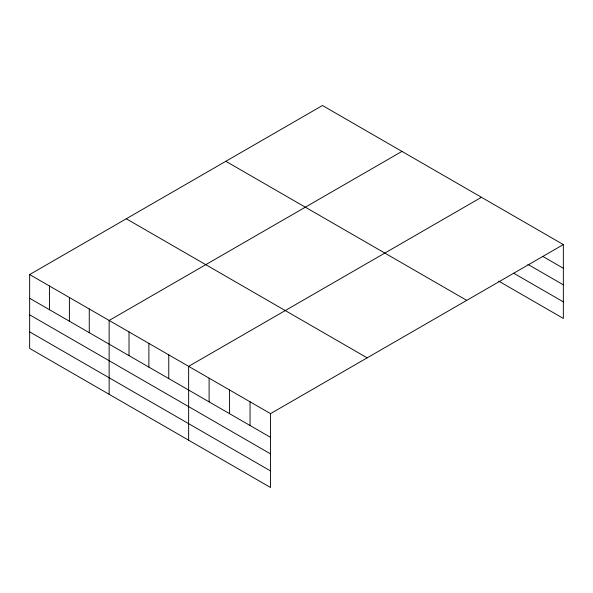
<?xml version="1.0" encoding="UTF-8"?>
<svg xmlns="http://www.w3.org/2000/svg" width="593" height="593" viewBox="0 0 593 593"><rect width="100%" height="100%" fill="white"/><g stroke="black" fill="none" stroke-linecap="round" stroke-linejoin="round"><path stroke-width="0.89" d="M563.35 244.575L322.466 105.502L29.65 274.559L29.65 348.425L270.534 487.498L270.534 413.632L563.35 244.575L563.35 318.441L498.772 281.156M401.958 151.4L109.142 320.457L109.142 394.315M481.449 197.291L188.633 366.348L188.633 440.214M542.877 256.458L563.35 268.281M527.911 264.374L563.35 284.833M513.738 273.24L563.35 301.889M225.837 161.296L466.721 300.362M126.279 218.773L367.163 357.846M29.65 274.559L270.534 413.632M29.65 298.264L270.534 437.337M29.65 314.816L270.534 453.89M29.65 331.872L270.534 470.946M250.053 401.809L250.053 425.515M229.58 389.994L229.58 413.692M209.107 378.171L209.107 401.876M168.76 354.873L168.76 378.579M148.887 343.399L148.887 367.104M129.015 331.932L129.015 355.63M89.269 308.983L89.269 332.688M69.396 297.508L69.396 321.213M49.523 286.034L49.523 309.739"/></g></svg>
